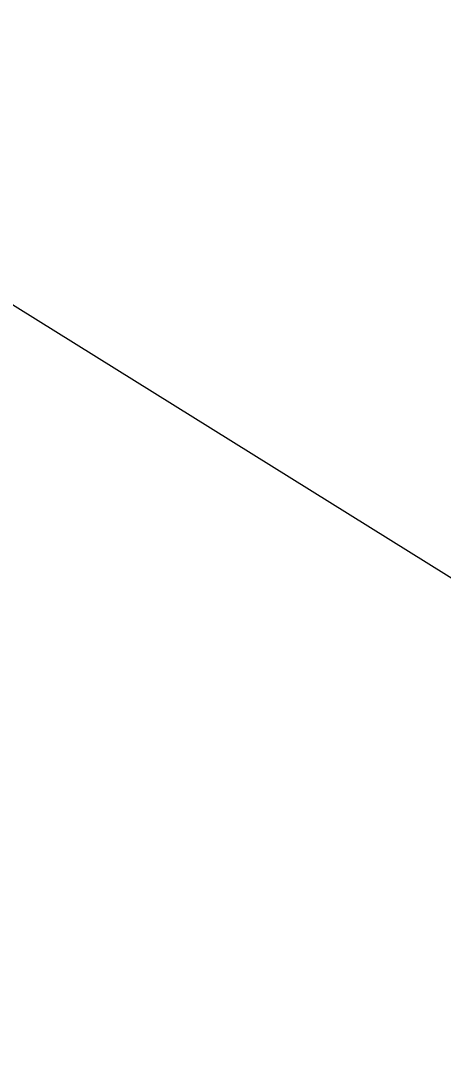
# Model space of a CAD drawing. Header units: millimetres. Extents: x -13407 to 95998, y -2611 to 109495.
# Drawn here: x 15214.186 to 15214.419, y 50762.644 to 50763.212 of the extents above; entities that cross this region are included whole.
import ezdxf
from ezdxf import colors
from ezdxf.entities.mleader import LeaderData, LeaderLine
from ezdxf.math import Vec2, Vec3

# ---------------------------------------------------------------- set-up
doc = ezdxf.new("R2010")
doc.units = ezdxf.units.MM
for name, color, linetype, lineweight in [('АР_Отметки', 250, 'Continuous', 15), ('АР_Размеры', 175, 'Continuous', 9), ('АР_Сущ Несущая стена', 202, 'Continuous', 30)]:
    doc.layers.add(name, color=color, linetype=linetype, lineweight=lineweight)
doc.styles.add('ISOCPEUR', font='isocpeur.ttf', dxfattribs={"width": 0.7})

# ---------------------------------------------------------------- blocks, each defined once
blk = doc.blocks.new('_DotSmall')
at = {"color": 0, "linetype": 'ByBlock', "const_width": 0.5}
blk.add_lwpolyline([(-0.0625, 0, 1), (0.0625, 0, 1)], format="xyb", close=True, dxfattribs=at)

msp = doc.modelspace()

# ---------------------------------------------------------------- linework, layer by layer
at = {"layer": 'АР_Размеры', "color": 5, "lineweight": 0, "ltscale": 100, "transparency": 33554687}
msp.add_lwpolyline([(15219.22744, 50751.80715), (15217.65715, 50760.66698, 0.414214), (15217.44527, 50760.81517), (15216.49721, 50760.64714, 0.228752), (15216.19641, 50760.43008, -0.710164), (15215.40096, 50760.55878), (15215.20946, 50761.63926, -0.4144), (15215.35762, 50761.85126), (15215.47767, 50761.87254, 0.66825), (15215.55049, 50762.20255), (15214.15848, 50763.07019, 0.164348), (15213.75451, 50763.12451), (15209.6728, 50762.40108, 0.164348), (15209.31211, 50762.21124), (15208.30307, 50760.91804, 0.66825), (15208.48488, 50760.63316), (15208.60493, 50760.65444, -0.4144), (15208.81693, 50760.50627), (15209.00843, 50759.42579, -0.710164), (15208.30566, 50759.03155, 0.228752), (15207.94858, 50759.132), (15206.86816, 50758.94051, 0.4144), (15206.72, 50758.72851), (15207.97537, 50751.64552, 0.430028)], format="xyb", dxfattribs=at)
msp.add_lwpolyline([(15219.22744, 50751.80715), (15217.65715, 50760.66698, 0.414214), (15217.44527, 50760.81517), (15216.49721, 50760.64714, 0.228752), (15216.19641, 50760.43008, -0.710164), (15215.40096, 50760.55878), (15215.20946, 50761.63926, -0.4144), (15215.35762, 50761.85126), (15215.47767, 50761.87254, 0.66825), (15215.55049, 50762.20255), (15214.15848, 50763.07019, 0.164348), (15213.75451, 50763.12451), (15209.6728, 50762.40108, 0.164348), (15209.31211, 50762.21124), (15208.30307, 50760.91804, 0.66825), (15208.48488, 50760.63316), (15208.60493, 50760.65444, -0.4144), (15208.81693, 50760.50627), (15209.00843, 50759.42579, -0.710164), (15208.30566, 50759.03155, 0.228752), (15207.94858, 50759.132), (15206.86816, 50758.94051, 0.4144), (15206.72, 50758.72851), (15207.97537, 50751.64552, 0.430028)], format="xyb", dxfattribs=at)
msp.add_lwpolyline([(15219.22744, 50751.80715), (15217.65715, 50760.66698, 0.414214), (15217.44527, 50760.81517), (15216.49721, 50760.64714, 0.228752), (15216.19641, 50760.43008, -0.710164), (15215.40096, 50760.55878), (15215.20946, 50761.63926, -0.4144), (15215.35762, 50761.85126), (15215.47767, 50761.87254, 0.66825), (15215.55049, 50762.20255), (15214.15848, 50763.07019, 0.164348), (15213.75451, 50763.12451), (15209.6728, 50762.40108, 0.164348), (15209.31211, 50762.21124), (15208.30307, 50760.91804, 0.66825), (15208.48488, 50760.63316), (15208.60493, 50760.65444, -0.4144), (15208.81693, 50760.50627), (15209.00843, 50759.42579, -0.710164), (15208.30566, 50759.03155, 0.228752), (15207.94858, 50759.132), (15206.86816, 50758.94051, 0.4144), (15206.72, 50758.72851), (15207.97537, 50751.64552, 0.430028)], format="xyb", dxfattribs=at)
msp.add_lwpolyline([(15219.22744, 50751.80715), (15217.65715, 50760.66698, 0.414214), (15217.44527, 50760.81517), (15216.49721, 50760.64714, 0.228752), (15216.19641, 50760.43008, -0.710164), (15215.40096, 50760.55878), (15215.20946, 50761.63926, -0.4144), (15215.35762, 50761.85126), (15215.47767, 50761.87254, 0.66825), (15215.55049, 50762.20255), (15214.15848, 50763.07019, 0.164348), (15213.75451, 50763.12451), (15209.6728, 50762.40108, 0.164348), (15209.31211, 50762.21124), (15208.30307, 50760.91804, 0.66825), (15208.48488, 50760.63316), (15208.60493, 50760.65444, -0.4144), (15208.81693, 50760.50627), (15209.00843, 50759.42579, -0.710164), (15208.30566, 50759.03155, 0.228752), (15207.94858, 50759.132), (15206.86816, 50758.94051, 0.4144), (15206.72, 50758.72851), (15207.97537, 50751.64552, 0.430028)], format="xyb", dxfattribs=at)
msp.add_lwpolyline([(15219.22744, 50751.80715), (15217.65715, 50760.66698, 0.414214), (15217.44527, 50760.81517), (15216.49721, 50760.64714, 0.228752), (15216.19641, 50760.43008, -0.710164), (15215.40096, 50760.55878), (15215.20946, 50761.63926, -0.4144), (15215.35762, 50761.85126), (15215.47767, 50761.87254, 0.66825), (15215.55049, 50762.20255), (15214.15848, 50763.07019, 0.164348), (15213.75451, 50763.12451), (15209.6728, 50762.40108, 0.164348), (15209.31211, 50762.21124), (15208.30307, 50760.91804, 0.66825), (15208.48488, 50760.63316), (15208.60493, 50760.65444, -0.4144), (15208.81693, 50760.50627), (15209.00843, 50759.42579, -0.710164), (15208.30566, 50759.03155, 0.228752), (15207.94858, 50759.132), (15206.86816, 50758.94051, 0.4144), (15206.72, 50758.72851), (15207.97537, 50751.64552, 0.430028)], format="xyb", dxfattribs=at)
msp.add_lwpolyline([(15219.22744, 50751.80715), (15217.65715, 50760.66698, 0.414214), (15217.44527, 50760.81517), (15216.49721, 50760.64714, 0.228752), (15216.19641, 50760.43008, -0.710164), (15215.40096, 50760.55878), (15215.20946, 50761.63926, -0.4144), (15215.35762, 50761.85126), (15215.47767, 50761.87254, 0.66825), (15215.55049, 50762.20255), (15214.15848, 50763.07019, 0.164348), (15213.75451, 50763.12451), (15209.6728, 50762.40108, 0.164348), (15209.31211, 50762.21124), (15208.30307, 50760.91804, 0.66825), (15208.48488, 50760.63316), (15208.60493, 50760.65444, -0.4144), (15208.81693, 50760.50627), (15209.00843, 50759.42579, -0.710164), (15208.30566, 50759.03155, 0.228752), (15207.94858, 50759.132), (15206.86816, 50758.94051, 0.4144), (15206.72, 50758.72851), (15207.97537, 50751.64552, 0.430028)], format="xyb", dxfattribs=at)
msp.add_lwpolyline([(15219.22744, 50751.80715), (15217.65715, 50760.66698, 0.414214), (15217.44527, 50760.81517), (15216.49721, 50760.64714, 0.228752), (15216.19641, 50760.43008, -0.710164), (15215.40096, 50760.55878), (15215.20946, 50761.63926, -0.4144), (15215.35762, 50761.85126), (15215.47767, 50761.87254, 0.66825), (15215.55049, 50762.20255), (15214.15848, 50763.07019, 0.164348), (15213.75451, 50763.12451), (15209.6728, 50762.40108, 0.164348), (15209.31211, 50762.21124), (15208.30307, 50760.91804, 0.66825), (15208.48488, 50760.63316), (15208.60493, 50760.65444, -0.4144), (15208.81693, 50760.50627), (15209.00843, 50759.42579, -0.710164), (15208.30566, 50759.03155, 0.228752), (15207.94858, 50759.132), (15206.86816, 50758.94051, 0.4144), (15206.72, 50758.72851), (15207.97537, 50751.64552, 0.430028)], format="xyb", dxfattribs=at)
msp.add_lwpolyline([(15219.22744, 50751.80715), (15217.65715, 50760.66698, 0.414214), (15217.44527, 50760.81517), (15216.49721, 50760.64714, 0.228752), (15216.19641, 50760.43008, -0.710164), (15215.40096, 50760.55878), (15215.20946, 50761.63926, -0.4144), (15215.35762, 50761.85126), (15215.47767, 50761.87254, 0.66825), (15215.55049, 50762.20255), (15214.15848, 50763.07019, 0.164348), (15213.75451, 50763.12451), (15209.6728, 50762.40108, 0.164348), (15209.31211, 50762.21124), (15208.30307, 50760.91804, 0.66825), (15208.48488, 50760.63316), (15208.60493, 50760.65444, -0.4144), (15208.81693, 50760.50627), (15209.00843, 50759.42579, -0.710164), (15208.30566, 50759.03155, 0.228752), (15207.94858, 50759.132), (15206.86816, 50758.94051, 0.4144), (15206.72, 50758.72851), (15207.97537, 50751.64552, 0.430028)], format="xyb", dxfattribs=at)
msp.add_lwpolyline([(15219.22744, 50751.80715), (15217.65715, 50760.66698, 0.414214), (15217.44527, 50760.81517), (15216.49721, 50760.64714, 0.228752), (15216.19641, 50760.43008, -0.710164), (15215.40096, 50760.55878), (15215.20946, 50761.63926, -0.4144), (15215.35762, 50761.85126), (15215.47767, 50761.87254, 0.66825), (15215.55049, 50762.20255), (15214.15848, 50763.07019, 0.164348), (15213.75451, 50763.12451), (15209.6728, 50762.40108, 0.164348), (15209.31211, 50762.21124), (15208.30307, 50760.91804, 0.66825), (15208.48488, 50760.63316), (15208.60493, 50760.65444, -0.4144), (15208.81693, 50760.50627), (15209.00843, 50759.42579, -0.710164), (15208.30566, 50759.03155, 0.228752), (15207.94858, 50759.132), (15206.86816, 50758.94051, 0.4144), (15206.72, 50758.72851), (15207.97537, 50751.64552, 0.430028)], format="xyb", dxfattribs=at)
msp.add_lwpolyline([(15219.22744, 50751.80715), (15217.65715, 50760.66698, 0.414214), (15217.44527, 50760.81517), (15216.49721, 50760.64714, 0.228752), (15216.19641, 50760.43008, -0.710164), (15215.40096, 50760.55878), (15215.20946, 50761.63926, -0.4144), (15215.35762, 50761.85126), (15215.47767, 50761.87254, 0.66825), (15215.55049, 50762.20255), (15214.15848, 50763.07019, 0.164348), (15213.75451, 50763.12451), (15209.6728, 50762.40108, 0.164348), (15209.31211, 50762.21124), (15208.30307, 50760.91804, 0.66825), (15208.48488, 50760.63316), (15208.60493, 50760.65444, -0.4144), (15208.81693, 50760.50627), (15209.00843, 50759.42579, -0.710164), (15208.30566, 50759.03155, 0.228752), (15207.94858, 50759.132), (15206.86816, 50758.94051, 0.4144), (15206.72, 50758.72851), (15207.97537, 50751.64552, 0.430028)], format="xyb", dxfattribs=at)
msp.add_lwpolyline([(15219.22744, 50751.80715), (15217.65715, 50760.66698, 0.414214), (15217.44527, 50760.81517), (15216.49721, 50760.64714, 0.228752), (15216.19641, 50760.43008, -0.710164), (15215.40096, 50760.55878), (15215.20946, 50761.63926, -0.4144), (15215.35762, 50761.85126), (15215.47767, 50761.87254, 0.66825), (15215.55049, 50762.20255), (15214.15848, 50763.07019, 0.164348), (15213.75451, 50763.12451), (15209.6728, 50762.40108, 0.164348), (15209.31211, 50762.21124), (15208.30307, 50760.91804, 0.66825), (15208.48488, 50760.63316), (15208.60493, 50760.65444, -0.4144), (15208.81693, 50760.50627), (15209.00843, 50759.42579, -0.710164), (15208.30566, 50759.03155, 0.228752), (15207.94858, 50759.132), (15206.86816, 50758.94051, 0.4144), (15206.72, 50758.72851), (15207.97537, 50751.64552, 0.430028)], format="xyb", dxfattribs=at)
msp.add_lwpolyline([(15219.22744, 50751.80715), (15217.65715, 50760.66698, 0.414214), (15217.44527, 50760.81517), (15216.49721, 50760.64714, 0.228752), (15216.19641, 50760.43008, -0.710164), (15215.40096, 50760.55878), (15215.20946, 50761.63926, -0.4144), (15215.35762, 50761.85126), (15215.47767, 50761.87254, 0.66825), (15215.55049, 50762.20255), (15214.15848, 50763.07019, 0.164348), (15213.75451, 50763.12451), (15209.6728, 50762.40108, 0.164348), (15209.31211, 50762.21124), (15208.30307, 50760.91804, 0.66825), (15208.48488, 50760.63316), (15208.60493, 50760.65444, -0.4144), (15208.81693, 50760.50627), (15209.00843, 50759.42579, -0.710164), (15208.30566, 50759.03155, 0.228752), (15207.94858, 50759.132), (15206.86816, 50758.94051, 0.4144), (15206.72, 50758.72851), (15207.97537, 50751.64552, 0.430028)], format="xyb", dxfattribs=at)
msp.add_lwpolyline([(15219.22744, 50751.80715), (15217.65715, 50760.66698, 0.414214), (15217.44527, 50760.81517), (15216.49721, 50760.64714, 0.228752), (15216.19641, 50760.43008, -0.710164), (15215.40096, 50760.55878), (15215.20946, 50761.63926, -0.4144), (15215.35762, 50761.85126), (15215.47767, 50761.87254, 0.66825), (15215.55049, 50762.20255), (15214.15848, 50763.07019, 0.164348), (15213.75451, 50763.12451), (15209.6728, 50762.40108, 0.164348), (15209.31211, 50762.21124), (15208.30307, 50760.91804, 0.66825), (15208.48488, 50760.63316), (15208.60493, 50760.65444, -0.4144), (15208.81693, 50760.50627), (15209.00843, 50759.42579, -0.710164), (15208.30566, 50759.03155, 0.228752), (15207.94858, 50759.132), (15206.86816, 50758.94051, 0.4144), (15206.72, 50758.72851), (15207.97537, 50751.64552, 0.430028)], format="xyb", dxfattribs=at)
msp.add_lwpolyline([(15219.22744, 50751.80715), (15217.65715, 50760.66698, 0.414214), (15217.44527, 50760.81517), (15216.49721, 50760.64714, 0.228752), (15216.19641, 50760.43008, -0.710164), (15215.40096, 50760.55878), (15215.20946, 50761.63926, -0.4144), (15215.35762, 50761.85126), (15215.47767, 50761.87254, 0.66825), (15215.55049, 50762.20255), (15214.15848, 50763.07019, 0.164348), (15213.75451, 50763.12451), (15209.6728, 50762.40108, 0.164348), (15209.31211, 50762.21124), (15208.30307, 50760.91804, 0.66825), (15208.48488, 50760.63316), (15208.60493, 50760.65444, -0.4144), (15208.81693, 50760.50627), (15209.00843, 50759.42579, -0.710164), (15208.30566, 50759.03155, 0.228752), (15207.94858, 50759.132), (15206.86816, 50758.94051, 0.4144), (15206.72, 50758.72851), (15207.97537, 50751.64552, 0.430028)], format="xyb", dxfattribs=at)
msp.add_lwpolyline([(15219.22744, 50751.80715), (15217.65715, 50760.66698, 0.414214), (15217.44527, 50760.81517), (15216.49721, 50760.64714, 0.228752), (15216.19641, 50760.43008, -0.710164), (15215.40096, 50760.55878), (15215.20946, 50761.63926, -0.4144), (15215.35762, 50761.85126), (15215.47767, 50761.87254, 0.66825), (15215.55049, 50762.20255), (15214.15848, 50763.07019, 0.164348), (15213.75451, 50763.12451), (15209.6728, 50762.40108, 0.164348), (15209.31211, 50762.21124), (15208.30307, 50760.91804, 0.66825), (15208.48488, 50760.63316), (15208.60493, 50760.65444, -0.4144), (15208.81693, 50760.50627), (15209.00843, 50759.42579, -0.710164), (15208.30566, 50759.03155, 0.228752), (15207.94858, 50759.132), (15206.86816, 50758.94051, 0.4144), (15206.72, 50758.72851), (15207.97537, 50751.64552, 0.430028)], format="xyb", dxfattribs=at)
msp.add_lwpolyline([(15219.22744, 50751.80715), (15217.65715, 50760.66698, 0.414214), (15217.44527, 50760.81517), (15216.49721, 50760.64714, 0.228752), (15216.19641, 50760.43008, -0.710164), (15215.40096, 50760.55878), (15215.20946, 50761.63926, -0.4144), (15215.35762, 50761.85126), (15215.47767, 50761.87254, 0.66825), (15215.55049, 50762.20255), (15214.15848, 50763.07019, 0.164348), (15213.75451, 50763.12451), (15209.6728, 50762.40108, 0.164348), (15209.31211, 50762.21124), (15208.30307, 50760.91804, 0.66825), (15208.48488, 50760.63316), (15208.60493, 50760.65444, -0.4144), (15208.81693, 50760.50627), (15209.00843, 50759.42579, -0.710164), (15208.30566, 50759.03155, 0.228752), (15207.94858, 50759.132), (15206.86816, 50758.94051, 0.4144), (15206.72, 50758.72851), (15207.97537, 50751.64552, 0.430028)], format="xyb", dxfattribs=at)
msp.add_lwpolyline([(15219.22744, 50751.80715), (15217.65715, 50760.66698, 0.414214), (15217.44527, 50760.81517), (15216.49721, 50760.64714, 0.228752), (15216.19641, 50760.43008, -0.710164), (15215.40096, 50760.55878), (15215.20946, 50761.63926, -0.4144), (15215.35762, 50761.85126), (15215.47767, 50761.87254, 0.66825), (15215.55049, 50762.20255), (15214.15848, 50763.07019, 0.164348), (15213.75451, 50763.12451), (15209.6728, 50762.40108, 0.164348), (15209.31211, 50762.21124), (15208.30307, 50760.91804, 0.66825), (15208.48488, 50760.63316), (15208.60493, 50760.65444, -0.4144), (15208.81693, 50760.50627), (15209.00843, 50759.42579, -0.710164), (15208.30566, 50759.03155, 0.228752), (15207.94858, 50759.132), (15206.86816, 50758.94051, 0.4144), (15206.72, 50758.72851), (15207.97537, 50751.64552, 0.430028)], format="xyb", dxfattribs=at)
msp.add_lwpolyline([(15219.22744, 50751.80715), (15217.65715, 50760.66698, 0.414214), (15217.44527, 50760.81517), (15216.49721, 50760.64714, 0.228752), (15216.19641, 50760.43008, -0.710164), (15215.40096, 50760.55878), (15215.20946, 50761.63926, -0.4144), (15215.35762, 50761.85126), (15215.47767, 50761.87254, 0.66825), (15215.55049, 50762.20255), (15214.15848, 50763.07019, 0.164348), (15213.75451, 50763.12451), (15209.6728, 50762.40108, 0.164348), (15209.31211, 50762.21124), (15208.30307, 50760.91804, 0.66825), (15208.48488, 50760.63316), (15208.60493, 50760.65444, -0.4144), (15208.81693, 50760.50627), (15209.00843, 50759.42579, -0.710164), (15208.30566, 50759.03155, 0.228752), (15207.94858, 50759.132), (15206.86816, 50758.94051, 0.4144), (15206.72, 50758.72851), (15207.97537, 50751.64552, 0.430028)], format="xyb", dxfattribs=at)
msp.add_lwpolyline([(15219.22744, 50751.80715), (15217.65715, 50760.66698, 0.414214), (15217.44527, 50760.81517), (15216.49721, 50760.64714, 0.228752), (15216.19641, 50760.43008, -0.710164), (15215.40096, 50760.55878), (15215.20946, 50761.63926, -0.4144), (15215.35762, 50761.85126), (15215.47767, 50761.87254, 0.66825), (15215.55049, 50762.20255), (15214.15848, 50763.07019, 0.164348), (15213.75451, 50763.12451), (15209.6728, 50762.40108, 0.164348), (15209.31211, 50762.21124), (15208.30307, 50760.91804, 0.66825), (15208.48488, 50760.63316), (15208.60493, 50760.65444, -0.4144), (15208.81693, 50760.50627), (15209.00843, 50759.42579, -0.710164), (15208.30566, 50759.03155, 0.228752), (15207.94858, 50759.132), (15206.86816, 50758.94051, 0.4144), (15206.72, 50758.72851), (15207.97537, 50751.64552, 0.430028)], format="xyb", dxfattribs=at)
msp.add_lwpolyline([(15219.22744, 50751.80715), (15217.65715, 50760.66698, 0.414214), (15217.44527, 50760.81517), (15216.49721, 50760.64714, 0.228752), (15216.19641, 50760.43008, -0.710164), (15215.40096, 50760.55878), (15215.20946, 50761.63926, -0.4144), (15215.35762, 50761.85126), (15215.47767, 50761.87254, 0.66825), (15215.55049, 50762.20255), (15214.15848, 50763.07019, 0.164348), (15213.75451, 50763.12451), (15209.6728, 50762.40108, 0.164348), (15209.31211, 50762.21124), (15208.30307, 50760.91804, 0.66825), (15208.48488, 50760.63316), (15208.60493, 50760.65444, -0.4144), (15208.81693, 50760.50627), (15209.00843, 50759.42579, -0.710164), (15208.30566, 50759.03155, 0.228752), (15207.94858, 50759.132), (15206.86816, 50758.94051, 0.4144), (15206.72, 50758.72851), (15207.97537, 50751.64552, 0.430028)], format="xyb", dxfattribs=at)
msp.add_lwpolyline([(15219.22744, 50751.80715), (15217.65715, 50760.66698, 0.414214), (15217.44527, 50760.81517), (15216.49721, 50760.64714, 0.228752), (15216.19641, 50760.43008, -0.710164), (15215.40096, 50760.55878), (15215.20946, 50761.63926, -0.4144), (15215.35762, 50761.85126), (15215.47767, 50761.87254, 0.66825), (15215.55049, 50762.20255), (15214.15848, 50763.07019, 0.164348), (15213.75451, 50763.12451), (15209.6728, 50762.40108, 0.164348), (15209.31211, 50762.21124), (15208.30307, 50760.91804, 0.66825), (15208.48488, 50760.63316), (15208.60493, 50760.65444, -0.4144), (15208.81693, 50760.50627), (15209.00843, 50759.42579, -0.710164), (15208.30566, 50759.03155, 0.228752), (15207.94858, 50759.132), (15206.86816, 50758.94051, 0.4144), (15206.72, 50758.72851), (15207.97537, 50751.64552, 0.430028)], format="xyb", dxfattribs=at)
msp.add_lwpolyline([(15219.22744, 50751.80715), (15217.65715, 50760.66698, 0.414214), (15217.44527, 50760.81517), (15216.49721, 50760.64714, 0.228752), (15216.19641, 50760.43008, -0.710164), (15215.40096, 50760.55878), (15215.20946, 50761.63926, -0.4144), (15215.35762, 50761.85126), (15215.47767, 50761.87254, 0.66825), (15215.55049, 50762.20255), (15214.15848, 50763.07019, 0.164348), (15213.75451, 50763.12451), (15209.6728, 50762.40108, 0.164348), (15209.31211, 50762.21124), (15208.30307, 50760.91804, 0.66825), (15208.48488, 50760.63316), (15208.60493, 50760.65444, -0.4144), (15208.81693, 50760.50627), (15209.00843, 50759.42579, -0.710164), (15208.30566, 50759.03155, 0.228752), (15207.94858, 50759.132), (15206.86816, 50758.94051, 0.4144), (15206.72, 50758.72851), (15207.97537, 50751.64552, 0.430028)], format="xyb", dxfattribs=at)
msp.add_lwpolyline([(15219.22744, 50751.80715), (15217.65715, 50760.66698, 0.414214), (15217.44527, 50760.81517), (15216.49721, 50760.64714, 0.228752), (15216.19641, 50760.43008, -0.710164), (15215.40096, 50760.55878), (15215.20946, 50761.63926, -0.4144), (15215.35762, 50761.85126), (15215.47767, 50761.87254, 0.66825), (15215.55049, 50762.20255), (15214.15848, 50763.07019, 0.164348), (15213.75451, 50763.12451), (15209.6728, 50762.40108, 0.164348), (15209.31211, 50762.21124), (15208.30307, 50760.91804, 0.66825), (15208.48488, 50760.63316), (15208.60493, 50760.65444, -0.4144), (15208.81693, 50760.50627), (15209.00843, 50759.42579, -0.710164), (15208.30566, 50759.03155, 0.228752), (15207.94858, 50759.132), (15206.86816, 50758.94051, 0.4144), (15206.72, 50758.72851), (15207.97537, 50751.64552, 0.430028)], format="xyb", dxfattribs=at)
msp.add_lwpolyline([(15219.22744, 50751.80715), (15217.65715, 50760.66698, 0.414214), (15217.44527, 50760.81517), (15216.49721, 50760.64714, 0.228752), (15216.19641, 50760.43008, -0.710164), (15215.40096, 50760.55878), (15215.20946, 50761.63926, -0.4144), (15215.35762, 50761.85126), (15215.47767, 50761.87254, 0.66825), (15215.55049, 50762.20255), (15214.15848, 50763.07019, 0.164348), (15213.75451, 50763.12451), (15209.6728, 50762.40108, 0.164348), (15209.31211, 50762.21124), (15208.30307, 50760.91804, 0.66825), (15208.48488, 50760.63316), (15208.60493, 50760.65444, -0.4144), (15208.81693, 50760.50627), (15209.00843, 50759.42579, -0.710164), (15208.30566, 50759.03155, 0.228752), (15207.94858, 50759.132), (15206.86816, 50758.94051, 0.4144), (15206.72, 50758.72851), (15207.97537, 50751.64552, 0.430028)], format="xyb", dxfattribs=at)
msp.add_lwpolyline([(15219.22744, 50751.80715), (15217.65715, 50760.66698, 0.414214), (15217.44527, 50760.81517), (15216.49721, 50760.64714, 0.228752), (15216.19641, 50760.43008, -0.710164), (15215.40096, 50760.55878), (15215.20946, 50761.63926, -0.4144), (15215.35762, 50761.85126), (15215.47767, 50761.87254, 0.66825), (15215.55049, 50762.20255), (15214.15848, 50763.07019, 0.164348), (15213.75451, 50763.12451), (15209.6728, 50762.40108, 0.164348), (15209.31211, 50762.21124), (15208.30307, 50760.91804, 0.66825), (15208.48488, 50760.63316), (15208.60493, 50760.65444, -0.4144), (15208.81693, 50760.50627), (15209.00843, 50759.42579, -0.710164), (15208.30566, 50759.03155, 0.228752), (15207.94858, 50759.132), (15206.86816, 50758.94051, 0.4144), (15206.72, 50758.72851), (15207.97537, 50751.64552, 0.430028)], format="xyb", dxfattribs=at)
msp.add_lwpolyline([(15219.22744, 50751.80715), (15217.65715, 50760.66698, 0.414214), (15217.44527, 50760.81517), (15216.49721, 50760.64714, 0.228752), (15216.19641, 50760.43008, -0.710164), (15215.40096, 50760.55878), (15215.20946, 50761.63926, -0.4144), (15215.35762, 50761.85126), (15215.47767, 50761.87254, 0.66825), (15215.55049, 50762.20255), (15214.15848, 50763.07019, 0.164348), (15213.75451, 50763.12451), (15209.6728, 50762.40108, 0.164348), (15209.31211, 50762.21124), (15208.30307, 50760.91804, 0.66825), (15208.48488, 50760.63316), (15208.60493, 50760.65444, -0.4144), (15208.81693, 50760.50627), (15209.00843, 50759.42579, -0.710164), (15208.30566, 50759.03155, 0.228752), (15207.94858, 50759.132), (15206.86816, 50758.94051, 0.4144), (15206.72, 50758.72851), (15207.97537, 50751.64552, 0.430028)], format="xyb", dxfattribs=at)
msp.add_lwpolyline([(15219.22744, 50751.80715), (15217.65715, 50760.66698, 0.414214), (15217.44527, 50760.81517), (15216.49721, 50760.64714, 0.228752), (15216.19641, 50760.43008, -0.710164), (15215.40096, 50760.55878), (15215.20946, 50761.63926, -0.4144), (15215.35762, 50761.85126), (15215.47767, 50761.87254, 0.66825), (15215.55049, 50762.20255), (15214.15848, 50763.07019, 0.164348), (15213.75451, 50763.12451), (15209.6728, 50762.40108, 0.164348), (15209.31211, 50762.21124), (15208.30307, 50760.91804, 0.66825), (15208.48488, 50760.63316), (15208.60493, 50760.65444, -0.4144), (15208.81693, 50760.50627), (15209.00843, 50759.42579, -0.710164), (15208.30566, 50759.03155, 0.228752), (15207.94858, 50759.132), (15206.86816, 50758.94051, 0.4144), (15206.72, 50758.72851), (15207.97537, 50751.64552, 0.430028)], format="xyb", dxfattribs=at)
msp.add_lwpolyline([(15219.22744, 50751.80715), (15217.65715, 50760.66698, 0.414214), (15217.44527, 50760.81517), (15216.49721, 50760.64714, 0.228752), (15216.19641, 50760.43008, -0.710164), (15215.40096, 50760.55878), (15215.20946, 50761.63926, -0.4144), (15215.35762, 50761.85126), (15215.47767, 50761.87254, 0.66825), (15215.55049, 50762.20255), (15214.15848, 50763.07019, 0.164348), (15213.75451, 50763.12451), (15209.6728, 50762.40108, 0.164348), (15209.31211, 50762.21124), (15208.30307, 50760.91804, 0.66825), (15208.48488, 50760.63316), (15208.60493, 50760.65444, -0.4144), (15208.81693, 50760.50627), (15209.00843, 50759.42579, -0.710164), (15208.30566, 50759.03155, 0.228752), (15207.94858, 50759.132), (15206.86816, 50758.94051, 0.4144), (15206.72, 50758.72851), (15207.97537, 50751.64552, 0.430028)], format="xyb", dxfattribs=at)
msp.add_lwpolyline([(15219.22744, 50751.80715), (15217.65715, 50760.66698, 0.414214), (15217.44527, 50760.81517), (15216.49721, 50760.64714, 0.228752), (15216.19641, 50760.43008, -0.710164), (15215.40096, 50760.55878), (15215.20946, 50761.63926, -0.4144), (15215.35762, 50761.85126), (15215.47767, 50761.87254, 0.66825), (15215.55049, 50762.20255), (15214.15848, 50763.07019, 0.164348), (15213.75451, 50763.12451), (15209.6728, 50762.40108, 0.164348), (15209.31211, 50762.21124), (15208.30307, 50760.91804, 0.66825), (15208.48488, 50760.63316), (15208.60493, 50760.65444, -0.4144), (15208.81693, 50760.50627), (15209.00843, 50759.42579, -0.710164), (15208.30566, 50759.03155, 0.228752), (15207.94858, 50759.132), (15206.86816, 50758.94051, 0.4144), (15206.72, 50758.72851), (15207.97537, 50751.64552, 0.430028)], format="xyb", dxfattribs=at)
msp.add_lwpolyline([(15219.22744, 50751.80715), (15217.65715, 50760.66698, 0.414214), (15217.44527, 50760.81517), (15216.49721, 50760.64714, 0.228752), (15216.19641, 50760.43008, -0.710164), (15215.40096, 50760.55878), (15215.20946, 50761.63926, -0.4144), (15215.35762, 50761.85126), (15215.47767, 50761.87254, 0.66825), (15215.55049, 50762.20255), (15214.15848, 50763.07019, 0.164348), (15213.75451, 50763.12451), (15209.6728, 50762.40108, 0.164348), (15209.31211, 50762.21124), (15208.30307, 50760.91804, 0.66825), (15208.48488, 50760.63316), (15208.60493, 50760.65444, -0.4144), (15208.81693, 50760.50627), (15209.00843, 50759.42579, -0.710164), (15208.30566, 50759.03155, 0.228752), (15207.94858, 50759.132), (15206.86816, 50758.94051, 0.4144), (15206.72, 50758.72851), (15207.97537, 50751.64552, 0.430028)], format="xyb", dxfattribs=at)
msp.add_lwpolyline([(15219.22744, 50751.80715), (15217.65715, 50760.66698, 0.414214), (15217.44527, 50760.81517), (15216.49721, 50760.64714, 0.228752), (15216.19641, 50760.43008, -0.710164), (15215.40096, 50760.55878), (15215.20946, 50761.63926, -0.4144), (15215.35762, 50761.85126), (15215.47767, 50761.87254, 0.66825), (15215.55049, 50762.20255), (15214.15848, 50763.07019, 0.164348), (15213.75451, 50763.12451), (15209.6728, 50762.40108, 0.164348), (15209.31211, 50762.21124), (15208.30307, 50760.91804, 0.66825), (15208.48488, 50760.63316), (15208.60493, 50760.65444, -0.4144), (15208.81693, 50760.50627), (15209.00843, 50759.42579, -0.710164), (15208.30566, 50759.03155, 0.228752), (15207.94858, 50759.132), (15206.86816, 50758.94051, 0.4144), (15206.72, 50758.72851), (15207.97537, 50751.64552, 0.430028)], format="xyb", dxfattribs=at)
msp.add_lwpolyline([(15219.22744, 50751.80715), (15217.65715, 50760.66698, 0.414214), (15217.44527, 50760.81517), (15216.49721, 50760.64714, 0.228752), (15216.19641, 50760.43008, -0.710164), (15215.40096, 50760.55878), (15215.20946, 50761.63926, -0.4144), (15215.35762, 50761.85126), (15215.47767, 50761.87254, 0.66825), (15215.55049, 50762.20255), (15214.15848, 50763.07019, 0.164348), (15213.75451, 50763.12451), (15209.6728, 50762.40108, 0.164348), (15209.31211, 50762.21124), (15208.30307, 50760.91804, 0.66825), (15208.48488, 50760.63316), (15208.60493, 50760.65444, -0.4144), (15208.81693, 50760.50627), (15209.00843, 50759.42579, -0.710164), (15208.30566, 50759.03155, 0.228752), (15207.94858, 50759.132), (15206.86816, 50758.94051, 0.4144), (15206.72, 50758.72851), (15207.97537, 50751.64552, 0.430028)], format="xyb", dxfattribs=at)
msp.add_lwpolyline([(15219.22744, 50751.80715), (15217.65715, 50760.66698, 0.414214), (15217.44527, 50760.81517), (15216.49721, 50760.64714, 0.228752), (15216.19641, 50760.43008, -0.710164), (15215.40096, 50760.55878), (15215.20946, 50761.63926, -0.4144), (15215.35762, 50761.85126), (15215.47767, 50761.87254, 0.66825), (15215.55049, 50762.20255), (15214.15848, 50763.07019, 0.164348), (15213.75451, 50763.12451), (15209.6728, 50762.40108, 0.164348), (15209.31211, 50762.21124), (15208.30307, 50760.91804, 0.66825), (15208.48488, 50760.63316), (15208.60493, 50760.65444, -0.4144), (15208.81693, 50760.50627), (15209.00843, 50759.42579, -0.710164), (15208.30566, 50759.03155, 0.228752), (15207.94858, 50759.132), (15206.86816, 50758.94051, 0.4144), (15206.72, 50758.72851), (15207.97537, 50751.64552, 0.430028)], format="xyb", dxfattribs=at)
msp.add_lwpolyline([(15219.22744, 50751.80715), (15217.65715, 50760.66698, 0.414214), (15217.44527, 50760.81517), (15216.49721, 50760.64714, 0.228752), (15216.19641, 50760.43008, -0.710164), (15215.40096, 50760.55878), (15215.20946, 50761.63926, -0.4144), (15215.35762, 50761.85126), (15215.47767, 50761.87254, 0.66825), (15215.55049, 50762.20255), (15214.15848, 50763.07019, 0.164348), (15213.75451, 50763.12451), (15209.6728, 50762.40108, 0.164348), (15209.31211, 50762.21124), (15208.30307, 50760.91804, 0.66825), (15208.48488, 50760.63316), (15208.60493, 50760.65444, -0.4144), (15208.81693, 50760.50627), (15209.00843, 50759.42579, -0.710164), (15208.30566, 50759.03155, 0.228752), (15207.94858, 50759.132), (15206.86816, 50758.94051, 0.4144), (15206.72, 50758.72851), (15207.97537, 50751.64552, 0.430028)], format="xyb", dxfattribs=at)
msp.add_lwpolyline([(15219.22744, 50751.80715), (15217.65715, 50760.66698, 0.414214), (15217.44527, 50760.81517), (15216.49721, 50760.64714, 0.228752), (15216.19641, 50760.43008, -0.710164), (15215.40096, 50760.55878), (15215.20946, 50761.63926, -0.4144), (15215.35762, 50761.85126), (15215.47767, 50761.87254, 0.66825), (15215.55049, 50762.20255), (15214.15848, 50763.07019, 0.164348), (15213.75451, 50763.12451), (15209.6728, 50762.40108, 0.164348), (15209.31211, 50762.21124), (15208.30307, 50760.91804, 0.66825), (15208.48488, 50760.63316), (15208.60493, 50760.65444, -0.4144), (15208.81693, 50760.50627), (15209.00843, 50759.42579, -0.710164), (15208.30566, 50759.03155, 0.228752), (15207.94858, 50759.132), (15206.86816, 50758.94051, 0.4144), (15206.72, 50758.72851), (15207.97537, 50751.64552, 0.430028)], format="xyb", dxfattribs=at)
msp.add_lwpolyline([(15219.22744, 50751.80715), (15217.65715, 50760.66698, 0.414214), (15217.44527, 50760.81517), (15216.49721, 50760.64714, 0.228752), (15216.19641, 50760.43008, -0.710164), (15215.40096, 50760.55878), (15215.20946, 50761.63926, -0.4144), (15215.35762, 50761.85126), (15215.47767, 50761.87254, 0.66825), (15215.55049, 50762.20255), (15214.15848, 50763.07019, 0.164348), (15213.75451, 50763.12451), (15209.6728, 50762.40108, 0.164348), (15209.31211, 50762.21124), (15208.30307, 50760.91804, 0.66825), (15208.48488, 50760.63316), (15208.60493, 50760.65444, -0.4144), (15208.81693, 50760.50627), (15209.00843, 50759.42579, -0.710164), (15208.30566, 50759.03155, 0.228752), (15207.94858, 50759.132), (15206.86816, 50758.94051, 0.4144), (15206.72, 50758.72851), (15207.97537, 50751.64552, 0.430028)], format="xyb", dxfattribs=at)
msp.add_lwpolyline([(15219.22744, 50751.80715), (15217.65715, 50760.66698, 0.414214), (15217.44527, 50760.81517), (15216.49721, 50760.64714, 0.228752), (15216.19641, 50760.43008, -0.710164), (15215.40096, 50760.55878), (15215.20946, 50761.63926, -0.4144), (15215.35762, 50761.85126), (15215.47767, 50761.87254, 0.66825), (15215.55049, 50762.20255), (15214.15848, 50763.07019, 0.164348), (15213.75451, 50763.12451), (15209.6728, 50762.40108, 0.164348), (15209.31211, 50762.21124), (15208.30307, 50760.91804, 0.66825), (15208.48488, 50760.63316), (15208.60493, 50760.65444, -0.4144), (15208.81693, 50760.50627), (15209.00843, 50759.42579, -0.710164), (15208.30566, 50759.03155, 0.228752), (15207.94858, 50759.132), (15206.86816, 50758.94051, 0.4144), (15206.72, 50758.72851), (15207.97537, 50751.64552, 0.430028)], format="xyb", dxfattribs=at)
msp.add_lwpolyline([(15219.22744, 50751.80715), (15217.65715, 50760.66698, 0.414214), (15217.44527, 50760.81517), (15216.49721, 50760.64714, 0.228752), (15216.19641, 50760.43008, -0.710164), (15215.40096, 50760.55878), (15215.20946, 50761.63926, -0.4144), (15215.35762, 50761.85126), (15215.47767, 50761.87254, 0.66825), (15215.55049, 50762.20255), (15214.15848, 50763.07019, 0.164348), (15213.75451, 50763.12451), (15209.6728, 50762.40108, 0.164348), (15209.31211, 50762.21124), (15208.30307, 50760.91804, 0.66825), (15208.48488, 50760.63316), (15208.60493, 50760.65444, -0.4144), (15208.81693, 50760.50627), (15209.00843, 50759.42579, -0.710164), (15208.30566, 50759.03155, 0.228752), (15207.94858, 50759.132), (15206.86816, 50758.94051, 0.4144), (15206.72, 50758.72851), (15207.97537, 50751.64552, 0.430028)], format="xyb", dxfattribs=at)
msp.add_lwpolyline([(15219.22744, 50751.80715), (15217.65715, 50760.66698, 0.414214), (15217.44527, 50760.81517), (15216.49721, 50760.64714, 0.228752), (15216.19641, 50760.43008, -0.710164), (15215.40096, 50760.55878), (15215.20946, 50761.63926, -0.4144), (15215.35762, 50761.85126), (15215.47767, 50761.87254, 0.66825), (15215.55049, 50762.20255), (15214.15848, 50763.07019, 0.164348), (15213.75451, 50763.12451), (15209.6728, 50762.40108, 0.164348), (15209.31211, 50762.21124), (15208.30307, 50760.91804, 0.66825), (15208.48488, 50760.63316), (15208.60493, 50760.65444, -0.4144), (15208.81693, 50760.50627), (15209.00843, 50759.42579, -0.710164), (15208.30566, 50759.03155, 0.228752), (15207.94858, 50759.132), (15206.86816, 50758.94051, 0.4144), (15206.72, 50758.72851), (15207.97537, 50751.64552, 0.430028)], format="xyb", dxfattribs=at)
msp.add_lwpolyline([(15219.22744, 50751.80715), (15217.65715, 50760.66698, 0.414214), (15217.44527, 50760.81517), (15216.49721, 50760.64714, 0.228752), (15216.19641, 50760.43008, -0.710164), (15215.40096, 50760.55878), (15215.20946, 50761.63926, -0.4144), (15215.35762, 50761.85126), (15215.47767, 50761.87254, 0.66825), (15215.55049, 50762.20255), (15214.15848, 50763.07019, 0.164348), (15213.75451, 50763.12451), (15209.6728, 50762.40108, 0.164348), (15209.31211, 50762.21124), (15208.30307, 50760.91804, 0.66825), (15208.48488, 50760.63316), (15208.60493, 50760.65444, -0.4144), (15208.81693, 50760.50627), (15209.00843, 50759.42579, -0.710164), (15208.30566, 50759.03155, 0.228752), (15207.94858, 50759.132), (15206.86816, 50758.94051, 0.4144), (15206.72, 50758.72851), (15207.97537, 50751.64552, 0.430028)], format="xyb", dxfattribs=at)
msp.add_lwpolyline([(15219.22744, 50751.80715), (15217.65715, 50760.66698, 0.414214), (15217.44527, 50760.81517), (15216.49721, 50760.64714, 0.228752), (15216.19641, 50760.43008, -0.710164), (15215.40096, 50760.55878), (15215.20946, 50761.63926, -0.4144), (15215.35762, 50761.85126), (15215.47767, 50761.87254, 0.66825), (15215.55049, 50762.20255), (15214.15848, 50763.07019, 0.164348), (15213.75451, 50763.12451), (15209.6728, 50762.40108, 0.164348), (15209.31211, 50762.21124), (15208.30307, 50760.91804, 0.66825), (15208.48488, 50760.63316), (15208.60493, 50760.65444, -0.4144), (15208.81693, 50760.50627), (15209.00843, 50759.42579, -0.710164), (15208.30566, 50759.03155, 0.228752), (15207.94858, 50759.132), (15206.86816, 50758.94051, 0.4144), (15206.72, 50758.72851), (15207.97537, 50751.64552, 0.430028)], format="xyb", dxfattribs=at)
msp.add_lwpolyline([(15219.22744, 50751.80715), (15217.65715, 50760.66698, 0.414214), (15217.44527, 50760.81517), (15216.49721, 50760.64714, 0.228752), (15216.19641, 50760.43008, -0.710164), (15215.40096, 50760.55878), (15215.20946, 50761.63926, -0.4144), (15215.35762, 50761.85126), (15215.47767, 50761.87254, 0.66825), (15215.55049, 50762.20255), (15214.15848, 50763.07019, 0.164348), (15213.75451, 50763.12451), (15209.6728, 50762.40108, 0.164348), (15209.31211, 50762.21124), (15208.30307, 50760.91804, 0.66825), (15208.48488, 50760.63316), (15208.60493, 50760.65444, -0.4144), (15208.81693, 50760.50627), (15209.00843, 50759.42579, -0.710164), (15208.30566, 50759.03155, 0.228752), (15207.94858, 50759.132), (15206.86816, 50758.94051, 0.4144), (15206.72, 50758.72851), (15207.97537, 50751.64552, 0.430028)], format="xyb", dxfattribs=at)
msp.add_lwpolyline([(15219.22744, 50751.80715), (15217.65715, 50760.66698, 0.414214), (15217.44527, 50760.81517), (15216.49721, 50760.64714, 0.228752), (15216.19641, 50760.43008, -0.710164), (15215.40096, 50760.55878), (15215.20946, 50761.63926, -0.4144), (15215.35762, 50761.85126), (15215.47767, 50761.87254, 0.66825), (15215.55049, 50762.20255), (15214.15848, 50763.07019, 0.164348), (15213.75451, 50763.12451), (15209.6728, 50762.40108, 0.164348), (15209.31211, 50762.21124), (15208.30307, 50760.91804, 0.66825), (15208.48488, 50760.63316), (15208.60493, 50760.65444, -0.4144), (15208.81693, 50760.50627), (15209.00843, 50759.42579, -0.710164), (15208.30566, 50759.03155, 0.228752), (15207.94858, 50759.132), (15206.86816, 50758.94051, 0.4144), (15206.72, 50758.72851), (15207.97537, 50751.64552, 0.430028)], format="xyb", dxfattribs=at)
msp.add_lwpolyline([(15219.22744, 50751.80715), (15217.65715, 50760.66698, 0.414214), (15217.44527, 50760.81517), (15216.49721, 50760.64714, 0.228752), (15216.19641, 50760.43008, -0.710164), (15215.40096, 50760.55878), (15215.20946, 50761.63926, -0.4144), (15215.35762, 50761.85126), (15215.47767, 50761.87254, 0.66825), (15215.55049, 50762.20255), (15214.15848, 50763.07019, 0.164348), (15213.75451, 50763.12451), (15209.6728, 50762.40108, 0.164348), (15209.31211, 50762.21124), (15208.30307, 50760.91804, 0.66825), (15208.48488, 50760.63316), (15208.60493, 50760.65444, -0.4144), (15208.81693, 50760.50627), (15209.00843, 50759.42579, -0.710164), (15208.30566, 50759.03155, 0.228752), (15207.94858, 50759.132), (15206.86816, 50758.94051, 0.4144), (15206.72, 50758.72851), (15207.97537, 50751.64552, 0.430028)], format="xyb", dxfattribs=at)
msp.add_lwpolyline([(15219.22744, 50751.80715), (15217.65715, 50760.66698, 0.414214), (15217.44527, 50760.81517), (15216.49721, 50760.64714, 0.228752), (15216.19641, 50760.43008, -0.710164), (15215.40096, 50760.55878), (15215.20946, 50761.63926, -0.4144), (15215.35762, 50761.85126), (15215.47767, 50761.87254, 0.66825), (15215.55049, 50762.20255), (15214.15848, 50763.07019, 0.164348), (15213.75451, 50763.12451), (15209.6728, 50762.40108, 0.164348), (15209.31211, 50762.21124), (15208.30307, 50760.91804, 0.66825), (15208.48488, 50760.63316), (15208.60493, 50760.65444, -0.4144), (15208.81693, 50760.50627), (15209.00843, 50759.42579, -0.710164), (15208.30566, 50759.03155, 0.228752), (15207.94858, 50759.132), (15206.86816, 50758.94051, 0.4144), (15206.72, 50758.72851), (15207.97537, 50751.64552, 0.430028)], format="xyb", dxfattribs=at)
msp.add_lwpolyline([(15219.22744, 50751.80715), (15217.65715, 50760.66698, 0.414214), (15217.44527, 50760.81517), (15216.49721, 50760.64714, 0.228752), (15216.19641, 50760.43008, -0.710164), (15215.40096, 50760.55878), (15215.20946, 50761.63926, -0.4144), (15215.35762, 50761.85126), (15215.47767, 50761.87254, 0.66825), (15215.55049, 50762.20255), (15214.15848, 50763.07019, 0.164348), (15213.75451, 50763.12451), (15209.6728, 50762.40108, 0.164348), (15209.31211, 50762.21124), (15208.30307, 50760.91804, 0.66825), (15208.48488, 50760.63316), (15208.60493, 50760.65444, -0.4144), (15208.81693, 50760.50627), (15209.00843, 50759.42579, -0.710164), (15208.30566, 50759.03155, 0.228752), (15207.94858, 50759.132), (15206.86816, 50758.94051, 0.4144), (15206.72, 50758.72851), (15207.97537, 50751.64552, 0.430028)], format="xyb", dxfattribs=at)
msp.add_lwpolyline([(15219.22744, 50751.80715), (15217.65715, 50760.66698, 0.414214), (15217.44527, 50760.81517), (15216.49721, 50760.64714, 0.228752), (15216.19641, 50760.43008, -0.710164), (15215.40096, 50760.55878), (15215.20946, 50761.63926, -0.4144), (15215.35762, 50761.85126), (15215.47767, 50761.87254, 0.66825), (15215.55049, 50762.20255), (15214.15848, 50763.07019, 0.164348), (15213.75451, 50763.12451), (15209.6728, 50762.40108, 0.164348), (15209.31211, 50762.21124), (15208.30307, 50760.91804, 0.66825), (15208.48488, 50760.63316), (15208.60493, 50760.65444, -0.4144), (15208.81693, 50760.50627), (15209.00843, 50759.42579, -0.710164), (15208.30566, 50759.03155, 0.228752), (15207.94858, 50759.132), (15206.86816, 50758.94051, 0.4144), (15206.72, 50758.72851), (15207.97537, 50751.64552, 0.430028)], format="xyb", dxfattribs=at)
msp.add_lwpolyline([(15219.22744, 50751.80715), (15217.65715, 50760.66698, 0.414214), (15217.44527, 50760.81517), (15216.49721, 50760.64714, 0.228752), (15216.19641, 50760.43008, -0.710164), (15215.40096, 50760.55878), (15215.20946, 50761.63926, -0.4144), (15215.35762, 50761.85126), (15215.47767, 50761.87254, 0.66825), (15215.55049, 50762.20255), (15214.15848, 50763.07019, 0.164348), (15213.75451, 50763.12451), (15209.6728, 50762.40108, 0.164348), (15209.31211, 50762.21124), (15208.30307, 50760.91804, 0.66825), (15208.48488, 50760.63316), (15208.60493, 50760.65444, -0.4144), (15208.81693, 50760.50627), (15209.00843, 50759.42579, -0.710164), (15208.30566, 50759.03155, 0.228752), (15207.94858, 50759.132), (15206.86816, 50758.94051, 0.4144), (15206.72, 50758.72851), (15207.97537, 50751.64552, 0.430028)], format="xyb", dxfattribs=at)
msp.add_lwpolyline([(15219.22744, 50751.80715), (15217.65715, 50760.66698, 0.414214), (15217.44527, 50760.81517), (15216.49721, 50760.64714, 0.228752), (15216.19641, 50760.43008, -0.710164), (15215.40096, 50760.55878), (15215.20946, 50761.63926, -0.4144), (15215.35762, 50761.85126), (15215.47767, 50761.87254, 0.66825), (15215.55049, 50762.20255), (15214.15848, 50763.07019, 0.164348), (15213.75451, 50763.12451), (15209.6728, 50762.40108, 0.164348), (15209.31211, 50762.21124), (15208.30307, 50760.91804, 0.66825), (15208.48488, 50760.63316), (15208.60493, 50760.65444, -0.4144), (15208.81693, 50760.50627), (15209.00843, 50759.42579, -0.710164), (15208.30566, 50759.03155, 0.228752), (15207.94858, 50759.132), (15206.86816, 50758.94051, 0.4144), (15206.72, 50758.72851), (15207.97537, 50751.64552, 0.430028)], format="xyb", dxfattribs=at)
msp.add_lwpolyline([(15219.22744, 50751.80715), (15217.65715, 50760.66698, 0.414214), (15217.44527, 50760.81517), (15216.49721, 50760.64714, 0.228752), (15216.19641, 50760.43008, -0.710164), (15215.40096, 50760.55878), (15215.20946, 50761.63926, -0.4144), (15215.35762, 50761.85126), (15215.47767, 50761.87254, 0.66825), (15215.55049, 50762.20255), (15214.15848, 50763.07019, 0.164348), (15213.75451, 50763.12451), (15209.6728, 50762.40108, 0.164348), (15209.31211, 50762.21124), (15208.30307, 50760.91804, 0.66825), (15208.48488, 50760.63316), (15208.60493, 50760.65444, -0.4144), (15208.81693, 50760.50627), (15209.00843, 50759.42579, -0.710164), (15208.30566, 50759.03155, 0.228752), (15207.94858, 50759.132), (15206.86816, 50758.94051, 0.4144), (15206.72, 50758.72851), (15207.97537, 50751.64552, 0.430028)], format="xyb", dxfattribs=at)
msp.add_lwpolyline([(15219.22744, 50751.80715), (15217.65715, 50760.66698, 0.414214), (15217.44527, 50760.81517), (15216.49721, 50760.64714, 0.228752), (15216.19641, 50760.43008, -0.710164), (15215.40096, 50760.55878), (15215.20946, 50761.63926, -0.4144), (15215.35762, 50761.85126), (15215.47767, 50761.87254, 0.66825), (15215.55049, 50762.20255), (15214.15848, 50763.07019, 0.164348), (15213.75451, 50763.12451), (15209.6728, 50762.40108, 0.164348), (15209.31211, 50762.21124), (15208.30307, 50760.91804, 0.66825), (15208.48488, 50760.63316), (15208.60493, 50760.65444, -0.4144), (15208.81693, 50760.50627), (15209.00843, 50759.42579, -0.710164), (15208.30566, 50759.03155, 0.228752), (15207.94858, 50759.132), (15206.86816, 50758.94051, 0.4144), (15206.72, 50758.72851), (15207.97537, 50751.64552, 0.430028)], format="xyb", dxfattribs=at)
msp.add_lwpolyline([(15219.22744, 50751.80715), (15217.65715, 50760.66698, 0.414214), (15217.44527, 50760.81517), (15216.49721, 50760.64714, 0.228752), (15216.19641, 50760.43008, -0.710164), (15215.40096, 50760.55878), (15215.20946, 50761.63926, -0.4144), (15215.35762, 50761.85126), (15215.47767, 50761.87254, 0.66825), (15215.55049, 50762.20255), (15214.15848, 50763.07019, 0.164348), (15213.75451, 50763.12451), (15209.6728, 50762.40108, 0.164348), (15209.31211, 50762.21124), (15208.30307, 50760.91804, 0.66825), (15208.48488, 50760.63316), (15208.60493, 50760.65444, -0.4144), (15208.81693, 50760.50627), (15209.00843, 50759.42579, -0.710164), (15208.30566, 50759.03155, 0.228752), (15207.94858, 50759.132), (15206.86816, 50758.94051, 0.4144), (15206.72, 50758.72851), (15207.97537, 50751.64552, 0.430028)], format="xyb", dxfattribs=at)
msp.add_lwpolyline([(15219.22744, 50751.80715), (15217.65715, 50760.66698, 0.414214), (15217.44527, 50760.81517), (15216.49721, 50760.64714, 0.228752), (15216.19641, 50760.43008, -0.710164), (15215.40096, 50760.55878), (15215.20946, 50761.63926, -0.4144), (15215.35762, 50761.85126), (15215.47767, 50761.87254, 0.66825), (15215.55049, 50762.20255), (15214.15848, 50763.07019, 0.164348), (15213.75451, 50763.12451), (15209.6728, 50762.40108, 0.164348), (15209.31211, 50762.21124), (15208.30307, 50760.91804, 0.66825), (15208.48488, 50760.63316), (15208.60493, 50760.65444, -0.4144), (15208.81693, 50760.50627), (15209.00843, 50759.42579, -0.710164), (15208.30566, 50759.03155, 0.228752), (15207.94858, 50759.132), (15206.86816, 50758.94051, 0.4144), (15206.72, 50758.72851), (15207.97537, 50751.64552, 0.430028)], format="xyb", dxfattribs=at)
msp.add_lwpolyline([(15219.22744, 50751.80715), (15217.65715, 50760.66698, 0.414214), (15217.44527, 50760.81517), (15216.49721, 50760.64714, 0.228752), (15216.19641, 50760.43008, -0.710164), (15215.40096, 50760.55878), (15215.20946, 50761.63926, -0.4144), (15215.35762, 50761.85126), (15215.47767, 50761.87254, 0.66825), (15215.55049, 50762.20255), (15214.15848, 50763.07019, 0.164348), (15213.75451, 50763.12451), (15209.6728, 50762.40108, 0.164348), (15209.31211, 50762.21124), (15208.30307, 50760.91804, 0.66825), (15208.48488, 50760.63316), (15208.60493, 50760.65444, -0.4144), (15208.81693, 50760.50627), (15209.00843, 50759.42579, -0.710164), (15208.30566, 50759.03155, 0.228752), (15207.94858, 50759.132), (15206.86816, 50758.94051, 0.4144), (15206.72, 50758.72851), (15207.97537, 50751.64552, 0.430028)], format="xyb", dxfattribs=at)
msp.add_lwpolyline([(15219.22744, 50751.80715), (15217.65715, 50760.66698, 0.414214), (15217.44527, 50760.81517), (15216.49721, 50760.64714, 0.228752), (15216.19641, 50760.43008, -0.710164), (15215.40096, 50760.55878), (15215.20946, 50761.63926, -0.4144), (15215.35762, 50761.85126), (15215.47767, 50761.87254, 0.66825), (15215.55049, 50762.20255), (15214.15848, 50763.07019, 0.164348), (15213.75451, 50763.12451), (15209.6728, 50762.40108, 0.164348), (15209.31211, 50762.21124), (15208.30307, 50760.91804, 0.66825), (15208.48488, 50760.63316), (15208.60493, 50760.65444, -0.4144), (15208.81693, 50760.50627), (15209.00843, 50759.42579, -0.710164), (15208.30566, 50759.03155, 0.228752), (15207.94858, 50759.132), (15206.86816, 50758.94051, 0.4144), (15206.72, 50758.72851), (15207.97537, 50751.64552, 0.430028)], format="xyb", dxfattribs=at)
msp.add_lwpolyline([(15219.22744, 50751.80715), (15217.65715, 50760.66698, 0.414214), (15217.44527, 50760.81517), (15216.49721, 50760.64714, 0.228752), (15216.19641, 50760.43008, -0.710164), (15215.40096, 50760.55878), (15215.20946, 50761.63926, -0.4144), (15215.35762, 50761.85126), (15215.47767, 50761.87254, 0.66825), (15215.55049, 50762.20255), (15214.15848, 50763.07019, 0.164348), (15213.75451, 50763.12451), (15209.6728, 50762.40108, 0.164348), (15209.31211, 50762.21124), (15208.30307, 50760.91804, 0.66825), (15208.48488, 50760.63316), (15208.60493, 50760.65444, -0.4144), (15208.81693, 50760.50627), (15209.00843, 50759.42579, -0.710164), (15208.30566, 50759.03155, 0.228752), (15207.94858, 50759.132), (15206.86816, 50758.94051, 0.4144), (15206.72, 50758.72851), (15207.97537, 50751.64552, 0.430028)], format="xyb", dxfattribs=at)
msp.add_lwpolyline([(15219.22744, 50751.80715), (15217.65715, 50760.66698, 0.414214), (15217.44527, 50760.81517), (15216.49721, 50760.64714, 0.228752), (15216.19641, 50760.43008, -0.710164), (15215.40096, 50760.55878), (15215.20946, 50761.63926, -0.4144), (15215.35762, 50761.85126), (15215.47767, 50761.87254, 0.66825), (15215.55049, 50762.20255), (15214.15848, 50763.07019, 0.164348), (15213.75451, 50763.12451), (15209.6728, 50762.40108, 0.164348), (15209.31211, 50762.21124), (15208.30307, 50760.91804, 0.66825), (15208.48488, 50760.63316), (15208.60493, 50760.65444, -0.4144), (15208.81693, 50760.50627), (15209.00843, 50759.42579, -0.710164), (15208.30566, 50759.03155, 0.228752), (15207.94858, 50759.132), (15206.86816, 50758.94051, 0.4144), (15206.72, 50758.72851), (15207.97537, 50751.64552, 0.430028)], format="xyb", dxfattribs=at)
msp.add_lwpolyline([(15219.22744, 50751.80715), (15217.65715, 50760.66698, 0.414214), (15217.44527, 50760.81517), (15216.49721, 50760.64714, 0.228752), (15216.19641, 50760.43008, -0.710164), (15215.40096, 50760.55878), (15215.20946, 50761.63926, -0.4144), (15215.35762, 50761.85126), (15215.47767, 50761.87254, 0.66825), (15215.55049, 50762.20255), (15214.15848, 50763.07019, 0.164348), (15213.75451, 50763.12451), (15209.6728, 50762.40108, 0.164348), (15209.31211, 50762.21124), (15208.30307, 50760.91804, 0.66825), (15208.48488, 50760.63316), (15208.60493, 50760.65444, -0.4144), (15208.81693, 50760.50627), (15209.00843, 50759.42579, -0.710164), (15208.30566, 50759.03155, 0.228752), (15207.94858, 50759.132), (15206.86816, 50758.94051, 0.4144), (15206.72, 50758.72851), (15207.97537, 50751.64552, 0.430028)], format="xyb", dxfattribs=at)
msp.add_lwpolyline([(15219.22744, 50751.80715), (15217.65715, 50760.66698, 0.414214), (15217.44527, 50760.81517), (15216.49721, 50760.64714, 0.228752), (15216.19641, 50760.43008, -0.710164), (15215.40096, 50760.55878), (15215.20946, 50761.63926, -0.4144), (15215.35762, 50761.85126), (15215.47767, 50761.87254, 0.66825), (15215.55049, 50762.20255), (15214.15848, 50763.07019, 0.164348), (15213.75451, 50763.12451), (15209.6728, 50762.40108, 0.164348), (15209.31211, 50762.21124), (15208.30307, 50760.91804, 0.66825), (15208.48488, 50760.63316), (15208.60493, 50760.65444, -0.4144), (15208.81693, 50760.50627), (15209.00843, 50759.42579, -0.710164), (15208.30566, 50759.03155, 0.228752), (15207.94858, 50759.132), (15206.86816, 50758.94051, 0.4144), (15206.72, 50758.72851), (15207.97537, 50751.64552, 0.430028)], format="xyb", dxfattribs=at)
msp.add_lwpolyline([(15219.22744, 50751.80715), (15217.65715, 50760.66698, 0.414214), (15217.44527, 50760.81517), (15216.49721, 50760.64714, 0.228752), (15216.19641, 50760.43008, -0.710164), (15215.40096, 50760.55878), (15215.20946, 50761.63926, -0.4144), (15215.35762, 50761.85126), (15215.47767, 50761.87254, 0.66825), (15215.55049, 50762.20255), (15214.15848, 50763.07019, 0.164348), (15213.75451, 50763.12451), (15209.6728, 50762.40108, 0.164348), (15209.31211, 50762.21124), (15208.30307, 50760.91804, 0.66825), (15208.48488, 50760.63316), (15208.60493, 50760.65444, -0.4144), (15208.81693, 50760.50627), (15209.00843, 50759.42579, -0.710164), (15208.30566, 50759.03155, 0.228752), (15207.94858, 50759.132), (15206.86816, 50758.94051, 0.4144), (15206.72, 50758.72851), (15207.97537, 50751.64552, 0.430028)], format="xyb", dxfattribs=at)
msp.add_lwpolyline([(15219.22744, 50751.80715), (15217.65715, 50760.66698, 0.414214), (15217.44527, 50760.81517), (15216.49721, 50760.64714, 0.228752), (15216.19641, 50760.43008, -0.710164), (15215.40096, 50760.55878), (15215.20946, 50761.63926, -0.4144), (15215.35762, 50761.85126), (15215.47767, 50761.87254, 0.66825), (15215.55049, 50762.20255), (15214.15848, 50763.07019, 0.164348), (15213.75451, 50763.12451), (15209.6728, 50762.40108, 0.164348), (15209.31211, 50762.21124), (15208.30307, 50760.91804, 0.66825), (15208.48488, 50760.63316), (15208.60493, 50760.65444, -0.4144), (15208.81693, 50760.50627), (15209.00843, 50759.42579, -0.710164), (15208.30566, 50759.03155, 0.228752), (15207.94858, 50759.132), (15206.86816, 50758.94051, 0.4144), (15206.72, 50758.72851), (15207.97537, 50751.64552, 0.430028)], format="xyb", dxfattribs=at)
msp.add_lwpolyline([(15219.22744, 50751.80715), (15217.65715, 50760.66698, 0.414214), (15217.44527, 50760.81517), (15216.49721, 50760.64714, 0.228752), (15216.19641, 50760.43008, -0.710164), (15215.40096, 50760.55878), (15215.20946, 50761.63926, -0.4144), (15215.35762, 50761.85126), (15215.47767, 50761.87254, 0.66825), (15215.55049, 50762.20255), (15214.15848, 50763.07019, 0.164348), (15213.75451, 50763.12451), (15209.6728, 50762.40108, 0.164348), (15209.31211, 50762.21124), (15208.30307, 50760.91804, 0.66825), (15208.48488, 50760.63316), (15208.60493, 50760.65444, -0.4144), (15208.81693, 50760.50627), (15209.00843, 50759.42579, -0.710164), (15208.30566, 50759.03155, 0.228752), (15207.94858, 50759.132), (15206.86816, 50758.94051, 0.4144), (15206.72, 50758.72851), (15207.97537, 50751.64552, 0.430028)], format="xyb", dxfattribs=at)
msp.add_lwpolyline([(15219.22744, 50751.80715), (15217.65715, 50760.66698, 0.414214), (15217.44527, 50760.81517), (15216.49721, 50760.64714, 0.228752), (15216.19641, 50760.43008, -0.710164), (15215.40096, 50760.55878), (15215.20946, 50761.63926, -0.4144), (15215.35762, 50761.85126), (15215.47767, 50761.87254, 0.66825), (15215.55049, 50762.20255), (15214.15848, 50763.07019, 0.164348), (15213.75451, 50763.12451), (15209.6728, 50762.40108, 0.164348), (15209.31211, 50762.21124), (15208.30307, 50760.91804, 0.66825), (15208.48488, 50760.63316), (15208.60493, 50760.65444, -0.4144), (15208.81693, 50760.50627), (15209.00843, 50759.42579, -0.710164), (15208.30566, 50759.03155, 0.228752), (15207.94858, 50759.132), (15206.86816, 50758.94051, 0.4144), (15206.72, 50758.72851), (15207.97537, 50751.64552, 0.430028)], format="xyb", dxfattribs=at)
msp.add_lwpolyline([(15219.22744, 50751.80715), (15217.65715, 50760.66698, 0.414214), (15217.44527, 50760.81517), (15216.49721, 50760.64714, 0.228752), (15216.19641, 50760.43008, -0.710164), (15215.40096, 50760.55878), (15215.20946, 50761.63926, -0.4144), (15215.35762, 50761.85126), (15215.47767, 50761.87254, 0.66825), (15215.55049, 50762.20255), (15214.15848, 50763.07019, 0.164348), (15213.75451, 50763.12451), (15209.6728, 50762.40108, 0.164348), (15209.31211, 50762.21124), (15208.30307, 50760.91804, 0.66825), (15208.48488, 50760.63316), (15208.60493, 50760.65444, -0.4144), (15208.81693, 50760.50627), (15209.00843, 50759.42579, -0.710164), (15208.30566, 50759.03155, 0.228752), (15207.94858, 50759.132), (15206.86816, 50758.94051, 0.4144), (15206.72, 50758.72851), (15207.97537, 50751.64552, 0.430028)], format="xyb", dxfattribs=at)
at = {"layer": 'АР_Сущ Несущая стена', "lineweight": 18, "ltscale": 100}
msp.add_arc((14697.71759, 60279.23349), 9778.65462, 272.592547965, 356.635391374, dxfattribs=at)

# ---------------------------------------------------------------- leaders
at = {"layer": 'АР_Отметки'}
ml = msp.add_multileader_mtext('Standard', dxfattribs=at)
ml.set_content('+7,050', color=256, style='ISOCPEUR')
ml.set_leader_properties(color=256, linetype='Continuous', lineweight=-1)
ml.set_arrow_properties(name='DOTSMALL')
ml.build(insert=Vec2(0, 0))
ml.multileader.update_dxf_attribs({"has_text_frame": 1, "text_left_attachment_type": 4, "text_right_attachment_type": 4, "dogleg_length": 100, "arrow_head_size": 180})
ctx = ml.context
ctx.base_point, ctx.char_height, ctx.arrow_head_size, ctx.landing_gap_size, ctx.plane_origin = Vec3(29759.03742, 73529.31754), 250, 180, 50, Vec3(29677.64397, 72261.75335)
ctx.left_attachment, ctx.right_attachment = 4, 4
notes = []
notes.append((ctx, [(0, (0, 0, 0), (0, 0), (1, 0), 1, [])]))
ctx.mtext.insert, ctx.mtext.width, ctx.mtext.line_spacing_style, ctx.mtext.flow_direction = Vec3(29809.03742, 73862.65087), 852.6970315, 2, 5
ml = msp.add_multileader_mtext('Standard', dxfattribs=at)
ml.set_content('+8,400', color=256, style='ISOCPEUR')
ml.set_leader_properties(color=256, linetype='Continuous', lineweight=-1)
ml.set_arrow_properties(name='DOTSMALL')
ml.build(insert=Vec2(0, 0))
ml.multileader.update_dxf_attribs({"has_text_frame": 1, "text_left_attachment_type": 4, "text_right_attachment_type": 4, "dogleg_length": 100, "arrow_head_size": 180})
ctx = ml.context
ctx.base_point, ctx.char_height, ctx.arrow_head_size, ctx.landing_gap_size, ctx.plane_origin = Vec3(23997.69282, 72968.31145), 250, 180, 50, Vec3(24540.97402, 73771.2682)
ctx.left_attachment, ctx.right_attachment = 4, 4
notes.append((ctx, [(0, (0, 0, 0), (0, 0), (1, 0), 1, [])]))
ctx.mtext.insert, ctx.mtext.width, ctx.mtext.line_spacing_style, ctx.mtext.flow_direction = Vec3(24047.69282, 73301.64479), 852.6970315, 2, 5
for ctx, leaders in notes:
    for number, flags, end, landing, length, lines in leaders:
        leader = LeaderData()
        leader.index, (leader.has_last_leader_line, leader.has_dogleg_vector, leader.attachment_direction) = number, flags
        leader.last_leader_point, leader.dogleg_vector, leader.dogleg_length = Vec3(end), Vec3(landing), length
        for number, points, colour, breaks in lines:
            line = LeaderLine()
            line.index, line.vertices, line.color, line.breaks = number, Vec3.list(points), colors.encode_raw_color(colour), breaks
            leader.lines.append(line)
        ctx.leaders.append(leader)

doc.saveas('drawing.dxf')
